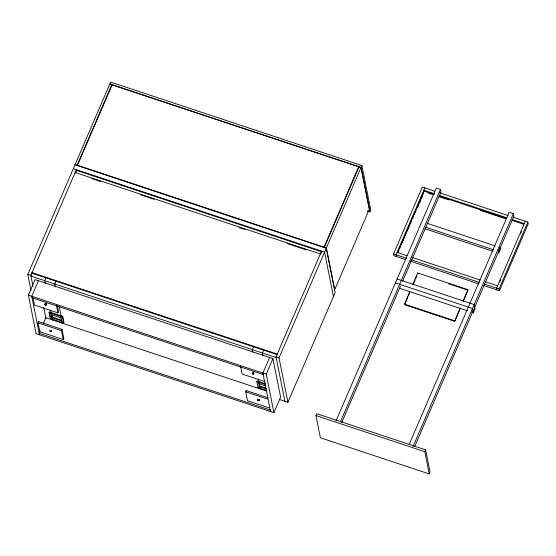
<?xml version="1.0" encoding="UTF-8"?>
<svg xmlns="http://www.w3.org/2000/svg" width="556" height="556" viewBox="0 0 556 556"><rect width="100%" height="100%" fill="white"/><g stroke="black" fill="none" stroke-linecap="round" stroke-linejoin="round"><path stroke-width="0.83" d="M30.983 290.343L27.8 274.421L110.637 82.073L361.873 165.521L370.741 209.946L369.942 211.815L367.467 210.995M77.02 165.459L111.846 84.602M77.353 165.57L112.18 84.714M32.992 286.312L30.816 275.422L76.353 169.684L76.686 171.359M277.222 354.068L32.019 272.621L30.948 276.089L276.151 357.536L276.756 356.139M75.282 173.145L76.485 170.351L321.688 251.798L320.784 253.897M28.398 295.153L35.091 279.605L272.926 358.606L280.613 397.109L273.92 412.656L36.084 333.656L28.398 295.153L266.227 374.153L273.92 412.656M38.44 280.717L31.741 296.265L39.434 334.768M45.891 277.847L44.682 280.648L45.279 283.643M45.015 304.813L44.355 304.049L45.495 304.188L46.315 304.966L45.015 304.813L45.557 303.569M45.147 304.876L45.682 303.632M45.279 304.924L45.814 303.68M45.411 304.973L45.946 303.729M45.536 305.015L46.078 303.771M45.668 305.042L46.204 303.798M55.934 281.19L54.731 283.984L55.329 286.986M38.03 322.848L38.566 321.604L62.015 329.395L63.787 338.277L63.252 339.521L39.803 331.73L38.03 322.848L61.48 330.639L63.252 339.521M45.787 305.07L46.322 303.826M45.898 305.084L46.433 303.84M46.002 305.084L46.537 303.84M40.143 330.952L39.135 333.287L270.272 410.064M43.486 323.182L45.835 317.74L266.275 390.965M49.109 312.625L49.38 311.999L62.779 316.454L63.961 322.376L63.69 323.001L50.297 318.546L49.109 312.625L62.508 317.073L63.69 323.001M51.055 312.555L50.784 313.181L51.972 319.102M32.999 297.641L34.486 305.077L57.935 312.868L58.47 311.624L57.303 305.793M50.471 331.529L49.651 330.744L50.818 330.841L51.638 331.619L50.471 331.529L51.006 330.285M50.603 331.578L51.138 330.333M50.735 331.626L51.27 330.382M50.86 331.668L51.395 330.424M50.992 331.703L51.527 330.459M61.104 315.898L60.833 316.517L62.015 322.445M62.508 317.073L62.779 316.454M61.48 330.639L62.015 329.395M253.578 346.84L252.368 349.634L252.876 352.163M252.584 373.736L252.09 373.007L254.002 373.952L252.584 373.736L253.119 372.492M252.702 373.799L253.244 372.555M252.834 373.861L253.369 372.617M252.966 373.917L253.501 372.673M253.098 373.959L253.633 372.715M253.23 374L253.765 372.756M269.264 407.951L247.489 400.723L245.717 391.834L246.252 390.59L268.027 397.825M253.355 374.035L253.89 372.791M263.62 350.176L262.418 352.977L262.925 355.499M266.616 390.402L257.984 387.539L256.796 381.611L257.067 380.992L265.698 383.855M258.742 381.548L258.47 382.167L259.659 388.095M269.577 357.494L262.877 373.041L270.57 411.544M257.984 387.539L258.248 386.913M266.227 374.153L272.926 358.606M284.887 401.293L276.019 356.869L321.556 251.131M258.026 400.452L257.365 399.695L258.63 399.889L259.325 400.612L258.026 400.452L258.561 399.208M323.898 247.469L358.724 166.612M258.158 400.515L258.693 399.271M258.29 400.57L258.825 399.326M324.238 247.58L359.058 166.724M258.422 400.619L258.957 399.375M258.547 400.654L259.082 399.41M258.679 400.688L259.214 399.444M258.797 400.709L259.332 399.465M258.908 400.723L259.443 399.479M279.237 399.416L287.904 402.294L279.036 357.869L361.873 165.521M367.724 211.614L367.926 211.148M334.573 289.968L369.399 209.112M287.904 402.294L335.115 292.671L326.247 248.247L75.011 164.791M315.933 415.554L316.739 413.692L425.611 449.853L430.045 472.065L429.239 473.927L320.374 437.767L315.933 415.554L424.805 451.715L429.239 473.927M405.456 259.534L393.884 255.69L393.53 253.911L422.324 187.052L434.722 191.167M424.84 187.886L396.046 254.745L396.4 256.524M397.568 252.507L424.013 191.104L433.895 194.391M398.033 252.299L399.062 249.908M399.75 248.317L400.431 246.718M401.467 244.327L404.553 237.155M405.241 235.556L406.269 233.166M406.957 231.567L411.767 220.405M412.455 218.814L413.483 216.416M414.171 214.825L416.229 210.043M416.917 208.444L423.443 193.293M417.653 207.173L418.334 205.581M419.71 202.398L420.739 200.014M421.42 198.416L422.449 196.032M336.039 420.85L436.307 188.039L440.491 189.429L441.012 192.022L402.551 281.322M340.571 421.448L440.491 189.429M341.78 422.442L400.494 286.104M460.215 308.601L454.725 321.361L404.476 304.667L409.848 291.316M412.941 284.144L417.751 272.982L467.999 289.669L463.308 301.428M404.817 303.875L407.909 296.695M408.597 295.104L409.626 292.706M413.059 284.735L415.123 279.953M415.805 278.354L416.84 275.964M454.725 321.361L460.097 308.01M463.19 300.831L467.999 289.669M409.244 444.258L509.164 212.246L513.355 213.636L513.869 216.228L414.637 446.649M413.087 446.447L513.355 213.636M471.717 312.236L473.358 312.778L475.032 308.893L474.178 304.598L397.13 279.008M424.805 451.715L425.611 449.853M525.33 221.267L496.536 288.133L496.89 289.905M499.781 281.899L500.81 279.508M520.388 234.055L521.417 231.664M483.713 285.527L499.406 290.739L499.052 288.967L527.846 222.101L512.98 217.16M499.406 290.739L528.2 223.88L527.846 222.101M439.664 192.814L508.038 215.519M109.831 83.935L361.066 167.391L369.942 211.815M109.768 84.095L361.004 167.544L369.33 209.264M434.542 193.773L423.832 190.221L424.131 191.702M439.483 195.42L507.03 217.855M511.972 219.495L524.329 223.602M438.837 196.032L506.384 218.466M512.152 220.385L523.683 224.214M428.252 193.064L432.366 194.433M439.782 196.9L448.845 199.91M480.141 210.307L505.675 218.786M427.077 223.276L495.104 245.877M425.403 227.168L493.429 249.762M424.951 228.745L492.984 251.34M397.047 252.417L406.929 255.697M411.878 257.345L480.245 280.05M485.186 281.69L497.544 285.798M393.53 253.911L406.749 258.304M411.697 259.951L479.237 282.385M484.179 284.026L499.052 288.967M410.404 261.174L478.772 283.887M448.344 283.692L467.29 289.989M75.143 164.486L326.379 247.934L334.712 289.655M73.336 168.683L324.572 252.132L333.44 296.556M75.143 172.478L320.353 253.932M91.733 178.615L100.789 181.624M140.286 194.739L154.269 199.389M239.024 227.536L244.786 229.454M287.57 243.667L306.495 249.95M395.455 282.893L472.503 308.483L473.358 312.778M399.59 288.279L467.624 310.873M404.358 304.076L454.606 320.77M32.151 273.288L277.361 354.735M27.8 274.421L30.816 275.422M276.019 356.869L279.036 357.869M32.039 297.745L263.176 374.522M265.059 381.666L242.173 374.063L240.685 366.633M256.796 381.611L265.427 384.481M51.082 314.661L61.132 317.997M258.769 383.647L265.726 385.961M265.81 388.046L259.631 385.989L259.36 386.615L266.317 388.922M245.717 391.834L267.492 399.069M417.751 272.982L417.869 273.573M259.214 383.133L259.93 386.712M258.234 378.997L260.277 389.228M246.252 390.59L246.35 391.056M59.103 305.863L61.118 315.961M62.293 321.854L62.64 323.578M56.448 305.432L57.935 312.868M51.527 314.147L52.243 317.726M50.547 310.012L51.069 312.625M51.395 314.251L52.591 320.242M49.38 311.999L49.72 313.695M50.054 315.384L50.394 317.08M43.792 307.503L45.96 318.38M38.566 321.604L38.663 322.07M51.944 317.003L51.673 317.622L61.723 320.958L61.987 320.339L51.944 317.003M500.025 247.51L498.35 251.395L498.718 253.244L500.393 249.359L500.025 247.51"/></g></svg>
